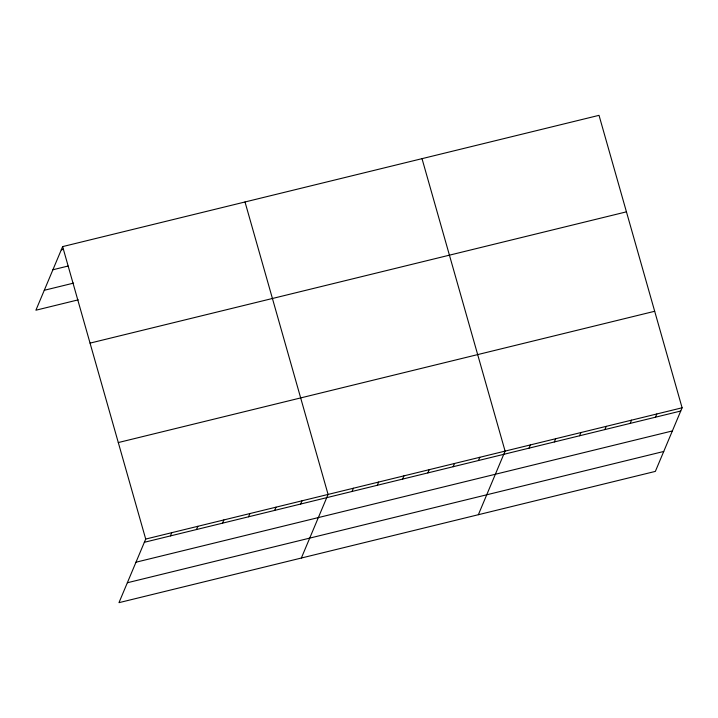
<?xml version="1.0" encoding="UTF-8"?>
<svg xmlns="http://www.w3.org/2000/svg" width="718" height="718" viewBox="0 0 718 718"><rect width="100%" height="100%" fill="white"/><g stroke="black" fill="none" stroke-linecap="round" stroke-linejoin="round"><path stroke-width="1.08" d="M62.637 246.606L145.709 539.065L118.973 602.662L655.363 471.394L682.1 407.788L599.027 115.338L62.637 246.606L35.9 310.212L78.235 299.846M170.408 535.915L171.764 532.693M196.463 529.543L197.818 526.312M222.517 523.162L223.872 519.94M248.572 516.789L249.927 513.558M274.617 510.408L275.981 507.186M300.671 504.036L302.027 500.805M301.345 558.03L328.081 494.433L245.009 201.973M352.017 491.471L353.373 488.24M377.3 485.278L378.655 482.056M402.592 479.094L403.947 475.863M427.874 472.902L429.229 469.68M453.166 466.718L454.521 463.487M478.448 460.525L479.803 457.303M478.359 514.707L505.095 451.11L422.013 158.651M529.022 448.149L530.378 444.927M554.305 441.965L555.669 438.734M579.597 435.772L580.952 432.541M604.879 429.579L606.243 426.357M630.171 423.396L631.526 420.165M655.453 417.203L656.817 413.981M61.281 249.837L63.453 249.308M52.908 269.762L68.102 266.037M44.274 290.287L73.586 283.116M90.046 343.123L626.437 211.846M118.299 442.557L654.681 311.28M145.709 539.065L682.1 407.788M144.354 542.296L680.745 411.019M135.98 562.212L672.371 430.944M127.355 582.747L663.737 451.469"/></g></svg>
